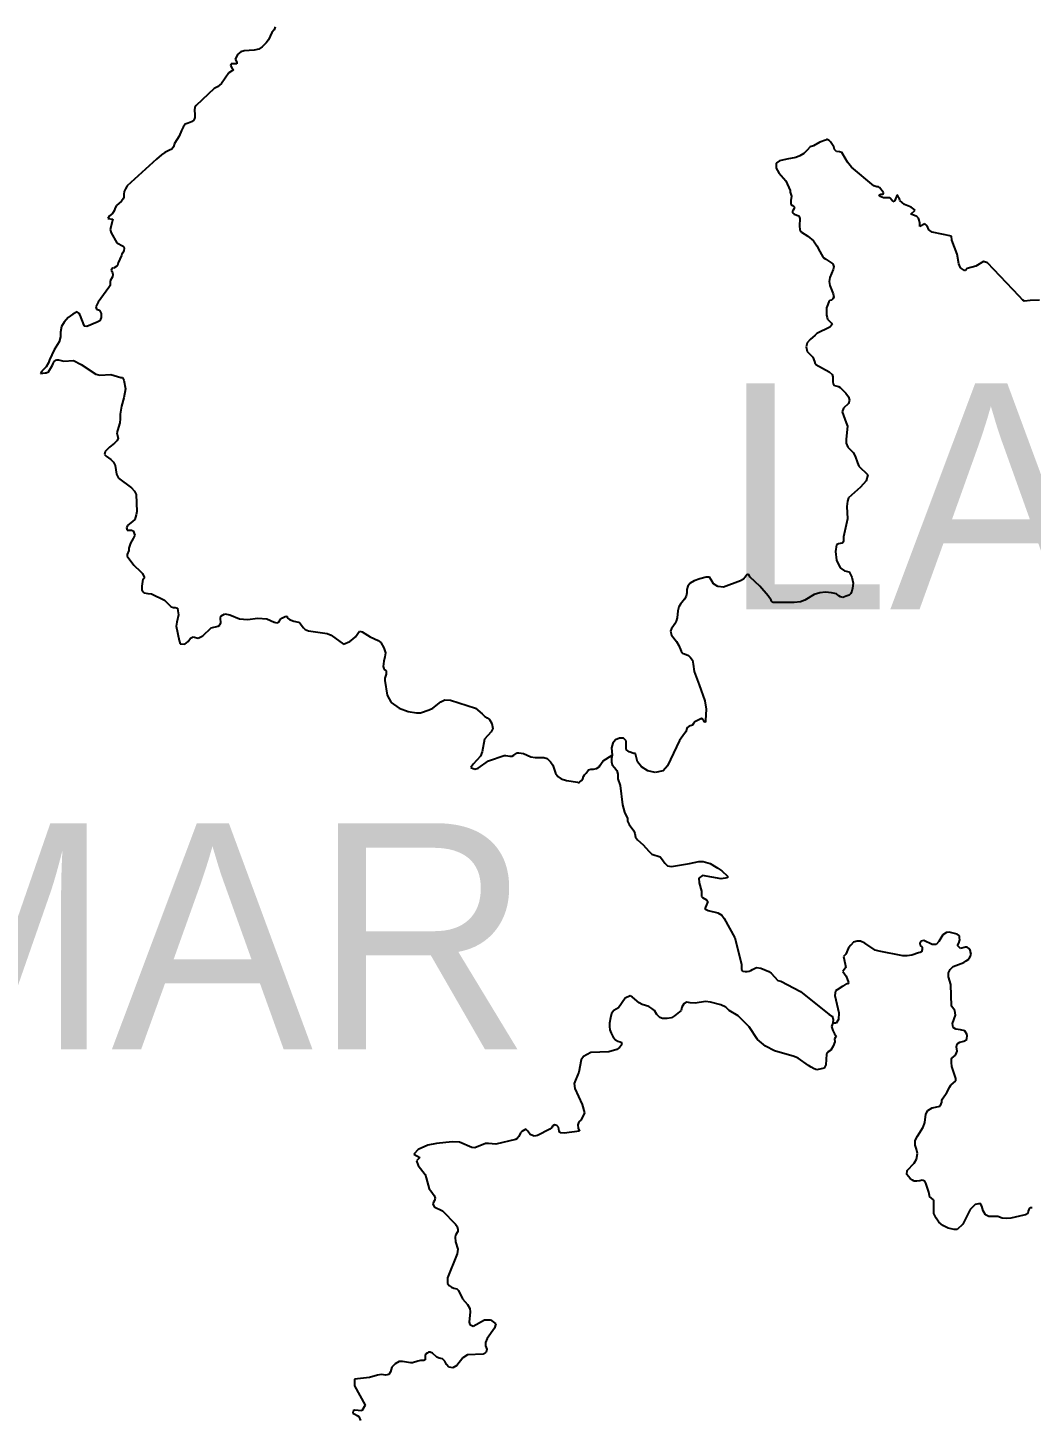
# Model space of a CAD drawing. Header units: metres. Extents: x 0 to 1325, y -1 to 773.
# Drawn here: x 1020.59 to 1038.33, y 298.84 to 323.47 of the extents above; entities that cross this region are included whole.
import ezdxf
from ezdxf.enums import TextEntityAlignment as Align

# ---------------------------------------------------------------- set-up
doc = ezdxf.new("R2010")
doc.units = ezdxf.units.M

msp = doc.modelspace()

# ---------------------------------------------------------------- linework, layer by layer
at = {"layer": 'SCORE'}
for points in [[(1024.94, 323.438), (1024.9, 323.388)], [(1024.96, 323.488), (1024.94, 323.438)], [(1024.8, 323.208), (1024.73, 323.138)], [(1024.84, 323.258), (1024.8, 323.208)], [(1024.9, 323.388), (1024.84, 323.258)], [(1024.3, 323.008), (1024.25, 322.918)], [(1024.25, 322.918), (1024.26, 322.908)], [(1024.26, 322.908), (1024.28, 322.868)], [(1024.35, 323.048), (1024.3, 323.008)], [(1024.41, 323.068), (1024.35, 323.048)], [(1024.59, 323.078), (1024.41, 323.068)], [(1024.67, 323.098), (1024.59, 323.078)], [(1024.73, 323.138), (1024.67, 323.098)], [(1024.14, 322.678), (1024.01, 322.488)], [(1024.22, 322.728), (1024.14, 322.678)], [(1024.18, 322.838), (1024.17, 322.808)], [(1024.17, 322.808), (1024.19, 322.768)], [(1024.28, 322.838), (1024.18, 322.838)], [(1024.19, 322.768), (1024.22, 322.728)], [(1024.28, 322.868), (1024.28, 322.838)], [(1023.94, 322.428), (1023.88, 322.398)], [(1024.01, 322.488), (1023.94, 322.428)], [(1023.88, 322.398), (1023.56, 322.098)], [(1023.54, 322.068), (1023.53, 322.018)], [(1023.53, 322.018), (1023.54, 321.938)], [(1023.56, 322.098), (1023.54, 322.068)], [(1023.54, 321.938), (1023.54, 321.888)], [(1023.33, 321.718), (1023.3, 321.658)], [(1023.37, 321.768), (1023.33, 321.718)], [(1023.42, 321.788), (1023.37, 321.768)], [(1023.48, 321.808), (1023.42, 321.788)], [(1023.52, 321.838), (1023.48, 321.808)], [(1023.54, 321.888), (1023.52, 321.838)], [(1023.18, 321.428), (1023.16, 321.368)], [(1023.26, 321.558), (1023.18, 321.428)], [(1023.3, 321.658), (1023.26, 321.558)], [(1034.59, 321.448), (1034.48, 321.388)], [(1034.69, 321.488), (1034.59, 321.448)], [(1034.71, 321.498), (1034.69, 321.488)], [(1034.72, 321.498), (1034.71, 321.498)], [(1034.76, 321.478), (1034.72, 321.498)], [(1034.78, 321.458), (1034.76, 321.478)], [(1034.84, 321.368), (1034.78, 321.458)], [(1022.95, 321.228), (1022.86, 321.148)], [(1023.01, 321.268), (1022.95, 321.228)], [(1023.09, 321.308), (1023.01, 321.268)], [(1023.13, 321.328), (1023.09, 321.308)], [(1023.16, 321.368), (1023.13, 321.328)], [(1034.17, 321.178), (1034.01, 321.148)], [(1034.24, 321.208), (1034.17, 321.178)], [(1034.31, 321.248), (1034.24, 321.208)], [(1034.37, 321.308), (1034.31, 321.248)], [(1034.42, 321.368), (1034.37, 321.308)], [(1034.48, 321.388), (1034.42, 321.368)], [(1034.85, 321.318), (1034.84, 321.368)], [(1034.89, 321.288), (1034.85, 321.318)], [(1034.94, 321.278), (1034.89, 321.288)], [(1034.98, 321.268), (1034.94, 321.278)], [(1035, 321.238), (1034.98, 321.268)], [(1035.08, 321.098), (1035, 321.238)], [(1022.86, 321.148), (1022.34, 320.678)], [(1033.88, 321.118), (1033.82, 321.078)], [(1033.82, 321.078), (1033.82, 320.988)], [(1033.82, 320.988), (1033.87, 320.908)], [(1034.01, 321.148), (1033.88, 321.118)], [(1035.15, 321.008), (1035.08, 321.098)], [(1035.55, 320.678), (1035.15, 321.008)], [(1033.87, 320.908), (1033.99, 320.768)], [(1033.99, 320.768), (1034.07, 320.598)], [(1022.27, 320.448), (1022.24, 320.408)], [(1022.28, 320.478), (1022.27, 320.448)], [(1022.29, 320.578), (1022.28, 320.528)], [(1022.28, 320.528), (1022.28, 320.478)], [(1022.31, 320.628), (1022.29, 320.578)], [(1022.34, 320.678), (1022.31, 320.628)], [(1034.07, 320.598), (1034.07, 320.568)], [(1034.07, 320.568), (1034.09, 320.498)], [(1034.09, 320.498), (1034.08, 320.418)], [(1035.6, 320.658), (1035.55, 320.678)], [(1035.63, 320.658), (1035.6, 320.658)], [(1035.65, 320.648), (1035.63, 320.658)], [(1035.64, 320.518), (1035.67, 320.528)], [(1035.66, 320.488), (1035.64, 320.518)], [(1035.71, 320.568), (1035.65, 320.648)], [(1035.72, 320.468), (1035.66, 320.488)], [(1035.67, 320.528), (1035.7, 320.528)], [(1035.7, 320.528), (1035.72, 320.538)], [(1035.72, 320.558), (1035.71, 320.568)], [(1035.72, 320.538), (1035.72, 320.558)], [(1035.77, 320.468), (1035.72, 320.468)], [(1035.83, 320.468), (1035.77, 320.468)], [(1035.87, 320.418), (1035.83, 320.468)], [(1035.93, 320.448), (1035.92, 320.418)], [(1035.96, 320.518), (1035.93, 320.448)], [(1035.97, 320.508), (1035.96, 320.518)], [(1035.98, 320.478), (1035.97, 320.508)], [(1036, 320.448), (1035.98, 320.478)], [(1036.01, 320.418), (1036, 320.448)], [(1022.11, 320.238), (1022.08, 320.188)], [(1022.13, 320.288), (1022.11, 320.238)], [(1022.15, 320.328), (1022.13, 320.288)], [(1022.24, 320.408), (1022.15, 320.328)], [(1034.08, 320.418), (1034.08, 320.378)], [(1034.08, 320.378), (1034.08, 320.348)], [(1034.08, 320.348), (1034.11, 320.328)], [(1034.11, 320.328), (1034.14, 320.308)], [(1034.12, 320.248), (1034.11, 320.228)], [(1034.11, 320.228), (1034.11, 320.198)], [(1034.11, 320.198), (1034.14, 320.178)], [(1034.14, 320.278), (1034.12, 320.248)], [(1034.14, 320.308), (1034.14, 320.298)], [(1034.14, 320.298), (1034.15, 320.288)], [(1034.15, 320.288), (1034.14, 320.288)], [(1034.14, 320.288), (1034.14, 320.278)], [(1035.89, 320.408), (1035.87, 320.418)], [(1035.91, 320.398), (1035.89, 320.408)], [(1035.92, 320.418), (1035.91, 320.408)], [(1035.91, 320.408), (1035.91, 320.398)], [(1036.09, 320.348), (1036.01, 320.418)], [(1036.21, 320.298), (1036.09, 320.348)], [(1036.2, 320.178), (1036.28, 320.248)], [(1036.28, 320.248), (1036.21, 320.298)], [(1022.03, 320.148), (1022, 320.098)], [(1022, 320.098), (1022.09, 320.088)], [(1022.08, 320.188), (1022.03, 320.148)], [(1022.09, 320.088), (1022.04, 319.908)], [(1034.14, 320.178), (1034.22, 320.148)], [(1034.22, 320.148), (1034.24, 320.098)], [(1034.24, 320.098), (1034.23, 319.968)], [(1034.23, 319.968), (1034.24, 319.898)], [(1036.24, 320.168), (1036.2, 320.178)], [(1036.31, 320.138), (1036.24, 320.168)], [(1036.34, 320.108), (1036.31, 320.138)], [(1036.35, 320.068), (1036.34, 320.108)], [(1036.36, 320.018), (1036.35, 320.068)], [(1036.36, 319.958), (1036.36, 320.018)], [(1036.45, 320.008), (1036.36, 319.958)], [(1036.49, 319.968), (1036.45, 320.008)], [(1036.52, 319.898), (1036.49, 319.968)], [(1022.04, 319.908), (1022.06, 319.848)], [(1022.06, 319.848), (1022.16, 319.668)], [(1034.24, 319.898), (1034.27, 319.858)], [(1034.27, 319.858), (1034.38, 319.788)], [(1034.38, 319.788), (1034.48, 319.708)], [(1034.48, 319.708), (1034.54, 319.618)], [(1036.58, 319.858), (1036.52, 319.898)], [(1036.92, 319.788), (1036.58, 319.858)], [(1036.93, 319.718), (1036.92, 319.788)], [(1037.02, 319.468), (1036.93, 319.718)], [(1022.16, 319.668), (1022.27, 319.608)], [(1022.25, 319.468), (1022.24, 319.448)], [(1022.26, 319.488), (1022.25, 319.468)], [(1022.28, 319.528), (1022.26, 319.488)], [(1022.27, 319.608), (1022.28, 319.598)], [(1022.28, 319.598), (1022.29, 319.578)], [(1022.29, 319.578), (1022.28, 319.528)], [(1034.54, 319.618), (1034.59, 319.518)], [(1034.59, 319.518), (1034.65, 319.408)], [(1037.05, 319.298), (1037.02, 319.468)], [(1022.07, 319.218), (1022.06, 319.188)], [(1022.08, 319.228), (1022.07, 319.218)], [(1022.1, 319.218), (1022.08, 319.228)], [(1022.11, 319.228), (1022.1, 319.218)], [(1022.16, 319.258), (1022.11, 319.228)], [(1022.17, 319.268), (1022.16, 319.258)], [(1022.18, 319.318), (1022.17, 319.268)], [(1022.24, 319.448), (1022.18, 319.318)], [(1034.65, 319.408), (1034.7, 319.378)], [(1034.7, 319.378), (1034.82, 319.298)], [(1034.82, 319.298), (1034.84, 319.248)], [(1034.84, 319.248), (1034.83, 319.198)], [(1037.08, 319.228), (1037.05, 319.298)], [(1037.15, 319.178), (1037.08, 319.228)], [(1037.2, 319.218), (1037.17, 319.178)], [(1037.35, 319.258), (1037.2, 319.218)], [(1037.49, 319.338), (1037.35, 319.258)], [(1037.56, 319.318), (1037.49, 319.338)], [(1038.12, 318.728), (1037.56, 319.318)], [(1022.08, 319.068), (1022.04, 318.998)], [(1022.04, 318.998), (1022.04, 318.958)], [(1022.06, 319.188), (1022.07, 319.168)], [(1022.07, 319.168), (1022.08, 319.138)], [(1022.08, 319.138), (1022.09, 319.108)], [(1022.09, 319.108), (1022.08, 319.068)], [(1034.77, 319.058), (1034.76, 318.988)], [(1034.76, 318.988), (1034.77, 318.918)], [(1034.83, 319.198), (1034.77, 319.058)], [(1037.17, 319.178), (1037.15, 319.178)], [(1022.02, 318.878), (1021.83, 318.618)], [(1022.03, 318.898), (1022.02, 318.878)], [(1022.04, 318.918), (1022.03, 318.898)], [(1022.04, 318.958), (1022.04, 318.918)], [(1034.77, 318.918), (1034.83, 318.768)], [(1034.83, 318.768), (1034.84, 318.708)], [(1038.18, 318.658), (1038.12, 318.728)], [(1021.83, 318.618), (1021.79, 318.538)], [(1021.79, 318.538), (1021.8, 318.498)], [(1021.8, 318.498), (1021.85, 318.478)], [(1021.85, 318.478), (1021.88, 318.418)], [(1034.72, 318.548), (1034.71, 318.518)], [(1034.71, 318.518), (1034.71, 318.388)], [(1034.75, 318.628), (1034.72, 318.548)], [(1034.77, 318.648), (1034.75, 318.628)], [(1034.8, 318.658), (1034.77, 318.648)], [(1034.82, 318.678), (1034.8, 318.658)], [(1034.84, 318.708), (1034.82, 318.678)], [(1038.21, 318.638), (1038.18, 318.658)], [(1038.31, 318.648), (1038.21, 318.638)], [(1038.48, 318.658), (1038.31, 318.648)], [(1021.23, 318.268), (1021.18, 318.188)], [(1021.3, 318.348), (1021.23, 318.268)], [(1021.38, 318.408), (1021.3, 318.348)], [(1021.46, 318.448), (1021.38, 318.408)], [(1021.49, 318.418), (1021.46, 318.448)], [(1021.51, 318.388), (1021.49, 318.418)], [(1021.58, 318.208), (1021.51, 318.388)], [(1021.81, 318.268), (1021.63, 318.188)], [(1021.86, 318.288), (1021.81, 318.268)], [(1021.88, 318.348), (1021.86, 318.288)], [(1021.88, 318.418), (1021.88, 318.348)], [(1034.71, 318.388), (1034.72, 318.348)], [(1034.72, 318.348), (1034.73, 318.318)], [(1034.73, 318.318), (1034.8, 318.248)], [(1034.81, 318.228), (1034.77, 318.178)], [(1034.8, 318.248), (1034.81, 318.228)], [(1021.16, 318.008), (1021.14, 317.918)], [(1021.18, 318.188), (1021.16, 318.088)], [(1021.16, 318.088), (1021.16, 318.008)], [(1021.58, 318.198), (1021.58, 318.208)], [(1021.63, 318.188), (1021.58, 318.198)], [(1034.51, 318.038), (1034.42, 317.958)], [(1034.54, 318.068), (1034.51, 318.038)], [(1034.77, 318.178), (1034.54, 318.068)], [(1021.05, 317.778), (1020.97, 317.598)], [(1021.14, 317.918), (1021.05, 317.778)], [(1034.37, 317.898), (1034.35, 317.828)], [(1034.35, 317.828), (1034.37, 317.748)], [(1034.42, 317.958), (1034.37, 317.898)], [(1034.37, 317.748), (1034.47, 317.648)], [(1020.95, 317.548), (1020.91, 317.478)], [(1020.97, 317.598), (1020.95, 317.548)], [(1020.95, 317.388), (1021.02, 317.508)], [(1021.02, 317.508), (1021.03, 317.538)], [(1021.03, 317.538), (1021.05, 317.568)], [(1021.05, 317.568), (1021.09, 317.598)], [(1021.09, 317.598), (1021.13, 317.598)], [(1021.13, 317.598), (1021.22, 317.578)], [(1021.22, 317.578), (1021.39, 317.588)], [(1021.39, 317.588), (1021.53, 317.518)], [(1021.53, 317.518), (1021.79, 317.348)], [(1034.47, 317.648), (1034.5, 317.568)], [(1034.5, 317.568), (1034.51, 317.528)], [(1034.51, 317.528), (1034.52, 317.518)], [(1034.52, 317.518), (1034.76, 317.388)], [(1020.83, 317.398), (1020.81, 317.358)], [(1020.81, 317.358), (1020.89, 317.368)], [(1020.91, 317.478), (1020.83, 317.398)], [(1020.89, 317.368), (1020.91, 317.368)], [(1020.91, 317.368), (1020.95, 317.388)], [(1021.79, 317.348), (1021.86, 317.328)], [(1021.86, 317.328), (1022.05, 317.338)], [(1022.05, 317.338), (1022.23, 317.288)], [(1022.23, 317.288), (1022.25, 317.288)], [(1022.25, 317.288), (1022.26, 317.288)], [(1022.26, 317.288), (1022.28, 317.238)], [(1022.28, 317.238), (1022.31, 317.088)], [(1034.76, 317.388), (1034.81, 317.338)], [(1034.81, 317.338), (1034.82, 317.298)], [(1034.82, 317.298), (1034.82, 317.208)], [(1022.31, 317.088), (1022.28, 316.928)], [(1034.82, 317.208), (1034.83, 317.178)], [(1034.83, 317.178), (1034.85, 317.148)], [(1034.85, 317.148), (1034.92, 317.128)], [(1034.92, 317.128), (1034.95, 317.108)], [(1034.95, 317.108), (1035.05, 317.008)], [(1035.05, 317.008), (1035.1, 316.948)], [(1022.24, 316.778), (1022.22, 316.638)], [(1022.28, 316.928), (1022.24, 316.778)], [(1035.01, 316.748), (1034.99, 316.678)], [(1035.1, 316.828), (1035.01, 316.748)], [(1035.1, 316.948), (1035.12, 316.888)], [(1035.12, 316.888), (1035.1, 316.828)], [(1022.22, 316.558), (1022.21, 316.488)], [(1022.22, 316.638), (1022.22, 316.558)], [(1034.99, 316.678), (1035.01, 316.618)], [(1035.01, 316.618), (1035.06, 316.488)], [(1022.17, 316.348), (1022.16, 316.308)], [(1022.16, 316.308), (1022.18, 316.208)], [(1022.21, 316.488), (1022.17, 316.348)], [(1035.06, 316.488), (1035.08, 316.428)], [(1035.08, 316.428), (1035.06, 316.198)], [(1022.03, 316.058), (1021.95, 315.978)], [(1022.12, 316.128), (1022.03, 316.058)], [(1022.16, 316.168), (1022.12, 316.128)], [(1022.18, 316.208), (1022.16, 316.168)], [(1035.06, 316.198), (1035.06, 316.128)], [(1035.06, 316.128), (1035.09, 316.058)], [(1035.09, 316.058), (1035.18, 315.958)], [(1021.95, 315.978), (1021.94, 315.928)], [(1021.94, 315.928), (1021.97, 315.898)], [(1021.97, 315.898), (1022.05, 315.838)], [(1022.05, 315.838), (1022.1, 315.788)], [(1022.1, 315.788), (1022.13, 315.728)], [(1035.18, 315.958), (1035.22, 315.898)], [(1035.22, 315.898), (1035.26, 315.778)], [(1035.26, 315.778), (1035.28, 315.718)], [(1022.13, 315.728), (1022.15, 315.578)], [(1022.15, 315.578), (1022.19, 315.508)], [(1035.28, 315.718), (1035.44, 315.568)], [(1035.44, 315.568), (1035.41, 315.458)], [(1022.19, 315.508), (1022.42, 315.338)], [(1022.42, 315.338), (1022.47, 315.278)], [(1022.47, 315.278), (1022.5, 315.218)], [(1035.31, 315.348), (1035.15, 315.208)], [(1035.41, 315.458), (1035.31, 315.348)], [(1022.5, 315.218), (1022.51, 314.918)], [(1035.08, 315.098), (1035.07, 315.008)], [(1035.1, 315.158), (1035.08, 315.098)], [(1035.15, 315.208), (1035.1, 315.158)], [(1022.48, 314.778), (1022.44, 314.748)], [(1022.5, 314.858), (1022.48, 314.778)], [(1022.51, 314.918), (1022.5, 314.858)], [(1035.08, 314.788), (1035.01, 314.468)], [(1035.07, 315.008), (1035.08, 314.788)], [(1022.35, 314.668), (1022.33, 314.628)], [(1022.33, 314.628), (1022.34, 314.588)], [(1022.34, 314.588), (1022.37, 314.588)], [(1022.44, 314.748), (1022.35, 314.668)], [(1022.37, 314.588), (1022.42, 314.588)], [(1022.42, 314.588), (1022.45, 314.578)], [(1022.45, 314.578), (1022.48, 314.498)], [(1022.4, 314.358), (1022.37, 314.268)], [(1022.45, 314.438), (1022.4, 314.358)], [(1022.48, 314.498), (1022.45, 314.438)], [(1034.89, 314.328), (1034.87, 314.208)], [(1034.92, 314.348), (1034.89, 314.328)], [(1034.98, 314.358), (1034.92, 314.348)], [(1035, 314.368), (1034.98, 314.358)], [(1035.01, 314.398), (1035, 314.368)], [(1035.01, 314.468), (1035.01, 314.448)], [(1035.01, 314.448), (1035.01, 314.428)], [(1035.01, 314.428), (1035.01, 314.398)], [(1022.37, 314.228), (1022.34, 314.158)], [(1022.34, 314.158), (1022.34, 314.128)], [(1022.34, 314.128), (1022.46, 313.968)], [(1022.37, 314.268), (1022.37, 314.228)], [(1034.87, 314.208), (1034.89, 314.058)], [(1034.89, 314.058), (1034.95, 313.918)], [(1022.46, 313.968), (1022.58, 313.858)], [(1022.58, 313.858), (1022.61, 313.818)], [(1022.61, 313.818), (1022.64, 313.758)], [(1033.3, 313.798), (1033.27, 313.758)], [(1033.33, 313.808), (1033.3, 313.798)], [(1033.36, 313.758), (1033.33, 313.808)], [(1034.95, 313.918), (1035.03, 313.868)], [(1035.03, 313.868), (1035.11, 313.848)], [(1035.11, 313.848), (1035.16, 313.758)], [(1022.61, 313.678), (1022.6, 313.598)], [(1022.6, 313.598), (1022.6, 313.528)], [(1022.62, 313.718), (1022.61, 313.678)], [(1022.64, 313.738), (1022.62, 313.718)], [(1022.64, 313.758), (1022.64, 313.738)], [(1032.26, 313.598), (1032.24, 313.538)], [(1032.3, 313.648), (1032.26, 313.598)], [(1032.37, 313.688), (1032.3, 313.648)], [(1032.47, 313.728), (1032.37, 313.688)], [(1032.58, 313.758), (1032.47, 313.728)], [(1032.64, 313.758), (1032.58, 313.758)], [(1032.67, 313.708), (1032.64, 313.758)], [(1032.71, 313.638), (1032.67, 313.708)], [(1032.79, 313.588), (1032.71, 313.638)], [(1032.89, 313.578), (1032.79, 313.588)], [(1033.19, 313.688), (1032.89, 313.578)], [(1033.24, 313.718), (1033.19, 313.688)], [(1033.27, 313.758), (1033.24, 313.718)], [(1033.53, 313.598), (1033.36, 313.758)], [(1033.68, 313.428), (1033.53, 313.598)], [(1035.16, 313.758), (1035.18, 313.648)], [(1035.17, 313.558), (1035.16, 313.508)], [(1035.18, 313.648), (1035.17, 313.558)], [(1022.6, 313.528), (1022.64, 313.478)], [(1022.64, 313.478), (1022.71, 313.468)], [(1022.71, 313.468), (1022.77, 313.458)], [(1022.77, 313.458), (1023, 313.348)], [(1023, 313.348), (1023.03, 313.318)], [(1023.03, 313.318), (1023.09, 313.258)], [(1032.2, 313.368), (1032.13, 313.278)], [(1032.23, 313.418), (1032.2, 313.368)], [(1032.24, 313.478), (1032.23, 313.418)], [(1032.24, 313.538), (1032.24, 313.478)], [(1033.73, 313.348), (1033.68, 313.428)], [(1033.74, 313.328), (1033.73, 313.348)], [(1033.77, 313.308), (1033.74, 313.328)], [(1033.79, 313.308), (1033.77, 313.308)], [(1033.82, 313.308), (1033.79, 313.308)], [(1034.14, 313.308), (1033.82, 313.308)], [(1034.25, 313.318), (1034.14, 313.308)], [(1034.33, 313.348), (1034.25, 313.318)], [(1034.49, 313.448), (1034.33, 313.348)], [(1034.59, 313.478), (1034.49, 313.448)], [(1034.69, 313.488), (1034.59, 313.478)], [(1034.8, 313.478), (1034.69, 313.488)], [(1034.89, 313.458), (1034.8, 313.478)], [(1034.93, 313.428), (1034.89, 313.458)], [(1034.96, 313.408), (1034.93, 313.428)], [(1035, 313.398), (1034.96, 313.408)], [(1035.06, 313.418), (1035, 313.398)], [(1035.11, 313.438), (1035.06, 313.418)], [(1035.14, 313.468), (1035.11, 313.438)], [(1035.16, 313.508), (1035.14, 313.468)], [(1023.09, 313.258), (1023.12, 313.228)], [(1023.12, 313.228), (1023.16, 313.218)], [(1023.16, 313.218), (1023.19, 313.218)], [(1023.19, 313.218), (1023.23, 313.208)], [(1023.25, 313.088), (1023.22, 312.958)], [(1023.23, 313.208), (1023.24, 313.158)], [(1023.24, 313.158), (1023.25, 313.088)], [(1023.99, 313.028), (1024, 313.068)], [(1024, 313.068), (1024.07, 313.108)], [(1024.07, 313.108), (1024.16, 313.088)], [(1024.16, 313.088), (1024.33, 313.018)], [(1025.09, 313.038), (1025.15, 313.068)], [(1025.15, 313.068), (1025.17, 313.058)], [(1025.17, 313.058), (1025.17, 313.038)], [(1032.08, 313.158), (1032.07, 313.038)], [(1032.1, 313.228), (1032.08, 313.158)], [(1032.13, 313.278), (1032.1, 313.228)], [(1023.22, 312.958), (1023.21, 312.888)], [(1023.21, 312.888), (1023.26, 312.638)], [(1023.68, 312.718), (1023.83, 312.858)], [(1023.83, 312.858), (1023.95, 312.888)], [(1023.95, 312.888), (1023.98, 312.908)], [(1023.98, 312.908), (1024, 312.948)], [(1024, 312.948), (1023.99, 313.028)], [(1024.33, 313.018), (1024.47, 313.008)], [(1024.47, 313.008), (1024.65, 313.028)], [(1024.65, 313.028), (1024.81, 313.018)], [(1024.81, 313.018), (1024.94, 312.958)], [(1024.94, 312.958), (1024.95, 312.958)], [(1024.95, 312.958), (1024.99, 312.948)], [(1024.99, 312.948), (1025.03, 312.968)], [(1025.03, 312.968), (1025.05, 313.008)], [(1025.05, 313.008), (1025.09, 313.038)], [(1025.17, 313.038), (1025.21, 313.008)], [(1025.21, 313.008), (1025.29, 312.978)], [(1025.29, 312.978), (1025.37, 312.958)], [(1025.37, 312.958), (1025.4, 312.938)], [(1025.4, 312.938), (1025.46, 312.858)], [(1025.46, 312.858), (1025.49, 312.828)], [(1025.49, 312.828), (1025.55, 312.808)], [(1025.55, 312.808), (1025.88, 312.758)], [(1031.97, 312.848), (1031.95, 312.798)], [(1031.99, 312.878), (1031.97, 312.848)], [(1032.03, 312.928), (1031.99, 312.878)], [(1032.05, 312.978), (1032.03, 312.928)], [(1032.07, 313.038), (1032.05, 312.978)], [(1023.26, 312.638), (1023.28, 312.578)], [(1023.28, 312.578), (1023.36, 312.568)], [(1023.36, 312.568), (1023.42, 312.618)], [(1023.42, 312.618), (1023.46, 312.678)], [(1023.46, 312.678), (1023.51, 312.698)], [(1023.51, 312.698), (1023.6, 312.678)], [(1023.6, 312.678), (1023.68, 312.718)], [(1025.88, 312.758), (1025.95, 312.728)], [(1025.95, 312.728), (1026.17, 312.568)], [(1026.17, 312.568), (1026.28, 312.618)], [(1026.28, 312.618), (1026.33, 312.658)], [(1026.33, 312.658), (1026.38, 312.698)], [(1026.38, 312.698), (1026.45, 312.798)], [(1026.45, 312.798), (1026.5, 312.788)], [(1026.5, 312.788), (1026.64, 312.698)], [(1026.64, 312.698), (1026.78, 312.638)], [(1026.78, 312.638), (1026.83, 312.598)], [(1026.83, 312.598), (1026.88, 312.508)], [(1031.95, 312.798), (1031.97, 312.728)], [(1031.97, 312.728), (1032.06, 312.618)], [(1032.06, 312.618), (1032.1, 312.548)], [(1026.88, 312.508), (1026.91, 312.418)], [(1026.9, 312.348), (1026.88, 312.268)], [(1026.91, 312.418), (1026.9, 312.348)], [(1032.1, 312.548), (1032.14, 312.448)], [(1032.14, 312.448), (1032.17, 312.408)], [(1032.17, 312.408), (1032.2, 312.398)], [(1032.2, 312.398), (1032.27, 312.368)], [(1032.27, 312.368), (1032.3, 312.338)], [(1032.3, 312.338), (1032.34, 312.288)], [(1026.88, 312.268), (1026.87, 312.178)], [(1026.87, 312.178), (1026.88, 312.138)], [(1026.88, 312.138), (1026.9, 312.118)], [(1026.9, 312.118), (1026.92, 312.098)], [(1026.92, 312.098), (1026.92, 312.078)], [(1026.92, 312.078), (1026.92, 312.038)], [(1032.34, 312.288), (1032.35, 312.218)], [(1032.35, 312.218), (1032.37, 312.088)], [(1032.37, 312.088), (1032.46, 311.848)], [(1026.92, 312.038), (1026.9, 311.968)], [(1026.9, 311.968), (1026.9, 311.928)], [(1026.9, 311.928), (1026.94, 311.668)], [(1032.46, 311.848), (1032.56, 311.568)], [(1026.94, 311.668), (1027.01, 311.538)], [(1027.89, 311.548), (1027.96, 311.588)], [(1027.96, 311.588), (1028.06, 311.578)], [(1028.06, 311.578), (1028.5, 311.438)], [(1027.01, 311.538), (1027.15, 311.438)], [(1027.15, 311.438), (1027.31, 311.378)], [(1027.31, 311.378), (1027.46, 311.358)], [(1027.46, 311.358), (1027.53, 311.358)], [(1027.53, 311.358), (1027.68, 311.408)], [(1027.68, 311.408), (1027.75, 311.438)], [(1027.75, 311.438), (1027.89, 311.548)], [(1028.5, 311.438), (1028.62, 311.338)], [(1028.62, 311.338), (1028.67, 311.288)], [(1032.56, 311.568), (1032.58, 311.418)], [(1032.58, 311.418), (1032.57, 311.218)], [(1028.67, 311.288), (1028.71, 311.268)], [(1028.71, 311.268), (1028.75, 311.238)], [(1028.75, 311.238), (1028.79, 311.168)], [(1028.81, 311.078), (1028.78, 311.018)], [(1028.79, 311.168), (1028.81, 311.078)], [(1032.24, 311.078), (1032.22, 311.018)], [(1032.25, 311.098), (1032.24, 311.078)], [(1032.28, 311.118), (1032.25, 311.098)], [(1032.34, 311.138), (1032.28, 311.118)], [(1032.36, 311.168), (1032.34, 311.138)], [(1032.38, 311.198), (1032.36, 311.168)], [(1032.44, 311.228), (1032.38, 311.198)], [(1032.5, 311.258), (1032.44, 311.228)], [(1032.53, 311.238), (1032.5, 311.258)], [(1032.55, 311.188), (1032.53, 311.238)], [(1032.57, 311.188), (1032.55, 311.188)], [(1032.57, 311.218), (1032.57, 311.188)], [(1028.66, 310.888), (1028.62, 310.668)], [(1028.78, 311.018), (1028.66, 310.888)], [(1030.98, 310.878), (1030.93, 310.818)], [(1031.05, 310.908), (1030.98, 310.878)], [(1031.12, 310.908), (1031.05, 310.908)], [(1031.17, 310.858), (1031.12, 310.908)], [(1031.17, 310.708), (1031.17, 310.858)], [(1032.11, 310.868), (1031.9, 310.418)], [(1032.2, 310.988), (1032.11, 310.868)], [(1032.22, 311.018), (1032.2, 310.988)], [(1028.59, 310.588), (1028.46, 310.448)], [(1028.62, 310.668), (1028.59, 310.588)], [(1028.73, 310.508), (1029.01, 310.598)], [(1029.01, 310.598), (1029.04, 310.598)], [(1029.04, 310.598), (1029.11, 310.588)], [(1029.11, 310.588), (1029.15, 310.588)], [(1029.15, 310.588), (1029.18, 310.608)], [(1029.18, 310.608), (1029.24, 310.648)], [(1029.24, 310.648), (1029.27, 310.648)], [(1029.27, 310.648), (1029.35, 310.638)], [(1029.35, 310.638), (1029.48, 310.578)], [(1030.76, 310.508), (1030.92, 310.608)], [(1030.93, 310.818), (1030.91, 310.738)], [(1030.91, 310.738), (1030.92, 310.608)], [(1030.92, 310.608), (1030.91, 310.548)], [(1031.2, 310.678), (1031.17, 310.708)], [(1031.22, 310.668), (1031.2, 310.678)], [(1031.3, 310.638), (1031.22, 310.668)], [(1031.32, 310.638), (1031.3, 310.638)], [(1031.33, 310.628), (1031.32, 310.638)], [(1031.37, 310.488), (1031.33, 310.628)], [(1028.46, 310.448), (1028.42, 310.388)], [(1028.42, 310.388), (1028.49, 310.358)], [(1028.49, 310.358), (1028.55, 310.378)], [(1028.55, 310.378), (1028.73, 310.508)], [(1029.48, 310.578), (1029.56, 310.568)], [(1029.56, 310.568), (1029.71, 310.568)], [(1029.71, 310.568), (1029.77, 310.548)], [(1029.77, 310.548), (1029.83, 310.488)], [(1029.83, 310.488), (1029.87, 310.428)], [(1029.87, 310.428), (1029.92, 310.288)], [(1030.46, 310.288), (1030.5, 310.348)], [(1030.5, 310.348), (1030.54, 310.358)], [(1030.54, 310.358), (1030.59, 310.358)], [(1030.59, 310.358), (1030.64, 310.368)], [(1030.64, 310.368), (1030.69, 310.398)], [(1030.69, 310.398), (1030.71, 310.428)], [(1030.71, 310.428), (1030.73, 310.468)], [(1030.73, 310.468), (1030.76, 310.508)], [(1030.91, 310.548), (1030.91, 310.488)], [(1030.91, 310.488), (1030.92, 310.438)], [(1030.92, 310.438), (1030.96, 310.388)], [(1030.96, 310.388), (1031, 310.338)], [(1031, 310.338), (1031.02, 310.268)], [(1031.44, 310.398), (1031.37, 310.488)], [(1031.55, 310.328), (1031.44, 310.398)], [(1031.9, 310.418), (1031.82, 310.328)], [(1029.92, 310.288), (1029.96, 310.228)], [(1029.96, 310.228), (1030.02, 310.188)], [(1030.02, 310.188), (1030.11, 310.158)], [(1030.11, 310.158), (1030.31, 310.128)], [(1030.31, 310.128), (1030.32, 310.118)], [(1030.32, 310.118), (1030.34, 310.128)], [(1030.34, 310.128), (1030.38, 310.158)], [(1030.38, 310.158), (1030.4, 310.188)], [(1030.4, 310.188), (1030.41, 310.228)], [(1030.41, 310.228), (1030.43, 310.258)], [(1030.43, 310.258), (1030.46, 310.288)], [(1031.02, 310.268), (1031.02, 310.188)], [(1031.02, 310.188), (1031.06, 310.068)], [(1031.68, 310.298), (1031.55, 310.328)], [(1031.82, 310.328), (1031.68, 310.298)], [(1031.06, 310.068), (1031.1, 309.728)], [(1031.1, 309.728), (1031.14, 309.598)], [(1031.14, 309.598), (1031.19, 309.488)], [(1031.19, 309.488), (1031.19, 309.438)], [(1031.19, 309.438), (1031.22, 309.378)], [(1031.22, 309.378), (1031.3, 309.268)], [(1031.3, 309.268), (1031.32, 309.218)], [(1031.32, 309.218), (1031.33, 309.158)], [(1031.33, 309.158), (1031.37, 309.108)], [(1031.37, 309.108), (1031.47, 309.018)], [(1031.47, 309.018), (1031.57, 308.908)], [(1031.57, 308.908), (1031.62, 308.858)], [(1031.62, 308.858), (1031.77, 308.808)], [(1031.77, 308.808), (1031.81, 308.758)], [(1031.81, 308.758), (1031.85, 308.698)], [(1031.85, 308.698), (1031.9, 308.648)], [(1031.9, 308.648), (1031.97, 308.638)], [(1031.97, 308.638), (1032.29, 308.688)], [(1032.29, 308.688), (1032.45, 308.728)], [(1032.45, 308.728), (1032.53, 308.728)], [(1032.53, 308.728), (1032.65, 308.688)], [(1032.65, 308.688), (1032.76, 308.628)], [(1032.76, 308.628), (1032.79, 308.608)], [(1032.52, 308.478), (1032.45, 308.428)], [(1032.45, 308.428), (1032.46, 308.348)], [(1032.85, 308.418), (1032.52, 308.478)], [(1032.79, 308.608), (1032.86, 308.558)], [(1032.96, 308.438), (1032.85, 308.418)], [(1032.86, 308.558), (1032.96, 308.468)], [(1032.96, 308.468), (1032.96, 308.438)], [(1032.46, 308.348), (1032.5, 308.198)], [(1032.5, 308.198), (1032.5, 308.108)], [(1032.5, 308.108), (1032.52, 308.088)], [(1032.52, 308.088), (1032.59, 308.048)], [(1032.6, 307.988), (1032.56, 307.888)], [(1032.56, 307.888), (1032.62, 307.858)], [(1032.59, 308.048), (1032.61, 308.018)], [(1032.61, 308.018), (1032.6, 307.988)], [(1032.62, 307.858), (1032.79, 307.818)], [(1032.79, 307.818), (1032.86, 307.778)], [(1032.86, 307.778), (1032.9, 307.718)], [(1032.9, 307.718), (1033.09, 307.378)], [(1036.77, 307.428), (1036.7, 307.308)], [(1036.83, 307.468), (1036.77, 307.428)], [(1036.88, 307.478), (1036.83, 307.468)], [(1036.95, 307.458), (1036.88, 307.478)], [(1037.02, 307.438), (1036.95, 307.458)], [(1037.06, 307.408), (1037.02, 307.438)], [(1037.06, 307.378), (1037.06, 307.408)], [(1033.09, 307.378), (1033.21, 306.908)], [(1035.1, 307.198), (1035.05, 307.088)], [(1035.14, 307.248), (1035.1, 307.198)], [(1035.19, 307.298), (1035.14, 307.248)], [(1035.25, 307.318), (1035.19, 307.298)], [(1035.31, 307.318), (1035.25, 307.318)], [(1035.39, 307.278), (1035.31, 307.318)], [(1035.57, 307.158), (1035.39, 307.278)], [(1035.64, 307.138), (1035.57, 307.158)], [(1036.06, 307.058), (1035.64, 307.138)], [(1036.38, 307.318), (1036.36, 307.278)], [(1036.36, 307.278), (1036.37, 307.238)], [(1036.37, 307.238), (1036.4, 307.208)], [(1036.43, 307.328), (1036.38, 307.318)], [(1036.4, 307.168), (1036.39, 307.128)], [(1036.4, 307.208), (1036.4, 307.168)], [(1036.58, 307.258), (1036.43, 307.328)], [(1036.65, 307.258), (1036.58, 307.258)], [(1036.7, 307.308), (1036.65, 307.258)], [(1037.03, 307.238), (1037.05, 307.278)], [(1037.08, 307.188), (1037.03, 307.238)], [(1037.05, 307.278), (1037.07, 307.338)], [(1037.07, 307.338), (1037.06, 307.378)], [(1037.17, 307.208), (1037.08, 307.188)], [(1037.2, 307.208), (1037.17, 307.208)], [(1037.23, 307.188), (1037.2, 307.208)], [(1037.25, 307.158), (1037.23, 307.188)], [(1037.26, 307.138), (1037.25, 307.158)], [(1037.26, 307.128), (1037.26, 307.138)], [(1033.21, 306.908), (1033.21, 306.868)], [(1035.05, 307.088), (1035.01, 307.048)], [(1035.01, 307.048), (1035.04, 306.908)], [(1035.04, 306.908), (1035.05, 306.848)], [(1036.14, 307.058), (1036.06, 307.058)], [(1036.22, 307.068), (1036.14, 307.058)], [(1036.34, 307.108), (1036.22, 307.068)], [(1036.37, 307.118), (1036.34, 307.108)], [(1036.39, 307.128), (1036.37, 307.118)], [(1036.95, 306.868), (1037.14, 306.938)], [(1037.14, 306.938), (1037.18, 306.968)], [(1037.18, 306.968), (1037.23, 306.998)], [(1037.23, 306.998), (1037.25, 307.038)], [(1037.25, 307.038), (1037.27, 307.088)], [(1037.27, 307.088), (1037.26, 307.128)], [(1033.21, 306.868), (1033.21, 306.818)], [(1033.21, 306.818), (1033.23, 306.788)], [(1033.23, 306.788), (1033.27, 306.778)], [(1033.27, 306.778), (1033.31, 306.778)], [(1033.31, 306.778), (1033.34, 306.788)], [(1033.34, 306.788), (1033.37, 306.798)], [(1033.37, 306.798), (1033.4, 306.818)], [(1033.4, 306.818), (1033.47, 306.848)], [(1033.47, 306.848), (1033.55, 306.838)], [(1033.55, 306.838), (1033.69, 306.778)], [(1033.69, 306.778), (1033.73, 306.748)], [(1033.73, 306.748), (1033.85, 306.618)], [(1035.01, 306.798), (1035, 306.778)], [(1035, 306.778), (1035.06, 306.698)], [(1035.04, 306.838), (1035.01, 306.798)], [(1035.05, 306.848), (1035.04, 306.838)], [(1035.06, 306.698), (1035.1, 306.588)], [(1036.87, 306.758), (1036.9, 306.818)], [(1036.87, 306.688), (1036.87, 306.758)], [(1036.91, 306.548), (1036.87, 306.688)], [(1036.9, 306.818), (1036.95, 306.868)], [(1033.85, 306.618), (1033.9, 306.608)], [(1033.9, 306.608), (1034.25, 306.428)], [(1034.25, 306.428), (1034.76, 306.018)], [(1034.87, 306.438), (1034.86, 306.358)], [(1034.9, 306.458), (1034.87, 306.438)], [(1035, 306.518), (1034.9, 306.458)], [(1035.07, 306.568), (1035, 306.518)], [(1035.09, 306.558), (1035.07, 306.568)], [(1035.1, 306.588), (1035.09, 306.558)], [(1036.92, 306.168), (1036.91, 306.548)], [(1031.15, 306.308), (1031.03, 306.138)], [(1031.24, 306.348), (1031.15, 306.308)], [(1031.28, 306.328), (1031.24, 306.348)], [(1031.4, 306.228), (1031.28, 306.328)], [(1031.45, 306.198), (1031.4, 306.228)], [(1031.57, 306.158), (1031.45, 306.198)], [(1031.62, 306.128), (1031.57, 306.158)], [(1032.19, 306.208), (1032.15, 306.148)], [(1032.24, 306.238), (1032.19, 306.208)], [(1032.3, 306.228), (1032.24, 306.238)], [(1032.39, 306.218), (1032.3, 306.228)], [(1032.57, 306.248), (1032.39, 306.218)], [(1032.66, 306.238), (1032.57, 306.248)], [(1032.84, 306.188), (1032.66, 306.238)], [(1032.93, 306.148), (1032.84, 306.188)], [(1034.86, 306.358), (1034.93, 306.048)], [(1036.98, 306.088), (1036.92, 306.168)], [(1030.89, 305.958), (1030.87, 305.868)], [(1030.91, 306.038), (1030.89, 305.958)], [(1030.95, 306.088), (1030.91, 306.038)], [(1031.03, 306.138), (1030.95, 306.088)], [(1031.67, 306.088), (1031.62, 306.128)], [(1031.71, 306.018), (1031.67, 306.088)], [(1031.76, 305.968), (1031.71, 306.018)], [(1031.81, 305.948), (1031.76, 305.968)], [(1031.89, 305.948), (1031.81, 305.948)], [(1031.97, 305.958), (1031.89, 305.948)], [(1032.02, 305.998), (1031.97, 305.958)], [(1032.14, 306.088), (1032.02, 305.998)], [(1032.15, 306.148), (1032.14, 306.088)], [(1032.99, 306.088), (1032.93, 306.148)], [(1033.15, 305.998), (1032.99, 306.088)], [(1033.34, 305.798), (1033.15, 305.998)], [(1034.76, 306.018), (1034.81, 305.988)], [(1034.81, 305.988), (1034.83, 305.928)], [(1034.83, 305.928), (1034.82, 305.868)], [(1034.92, 305.928), (1034.88, 305.868)], [(1034.93, 306.048), (1034.92, 305.928)], [(1036.94, 305.858), (1036.99, 306.008)], [(1036.99, 306.008), (1036.98, 306.088)], [(1030.87, 305.868), (1030.87, 305.808)], [(1030.87, 305.808), (1030.88, 305.748)], [(1030.88, 305.748), (1030.9, 305.688)], [(1030.9, 305.688), (1030.94, 305.618)], [(1033.49, 305.578), (1033.34, 305.798)], [(1034.82, 305.868), (1034.8, 305.808)], [(1034.8, 305.808), (1034.82, 305.738)], [(1034.88, 305.868), (1034.82, 305.868)], [(1034.82, 305.738), (1034.85, 305.678)], [(1034.85, 305.678), (1034.88, 305.638)], [(1036.95, 305.788), (1036.94, 305.858)], [(1037, 305.758), (1036.95, 305.788)], [(1037.08, 305.748), (1037, 305.758)], [(1037.16, 305.728), (1037.08, 305.748)], [(1037.2, 305.658), (1037.16, 305.728)], [(1030.94, 305.618), (1030.98, 305.568)], [(1030.98, 305.568), (1031.02, 305.548)], [(1031.05, 305.438), (1031, 305.398)], [(1031.02, 305.548), (1031.06, 305.538)], [(1031.08, 305.468), (1031.05, 305.438)], [(1031.06, 305.538), (1031.08, 305.528)], [(1031.08, 305.528), (1031.09, 305.488)], [(1031.09, 305.488), (1031.08, 305.468)], [(1033.63, 305.458), (1033.49, 305.578)], [(1033.79, 305.378), (1033.63, 305.458)], [(1034.83, 305.458), (1034.79, 305.388)], [(1034.86, 305.538), (1034.83, 305.458)], [(1034.88, 305.638), (1034.85, 305.588)], [(1034.85, 305.588), (1034.86, 305.538)], [(1037.01, 305.448), (1037.02, 305.498)], [(1037.02, 305.368), (1037.01, 305.448)], [(1037.02, 305.498), (1037.07, 305.528)], [(1037.07, 305.528), (1037.14, 305.548)], [(1037.14, 305.548), (1037.19, 305.578)], [(1037.19, 305.578), (1037.2, 305.658)], [(1030.37, 305.218), (1030.33, 304.998)], [(1030.41, 305.278), (1030.37, 305.218)], [(1030.54, 305.348), (1030.41, 305.278)], [(1030.86, 305.358), (1030.54, 305.348)], [(1031, 305.398), (1030.86, 305.358)], [(1034.14, 305.278), (1033.79, 305.378)], [(1034.21, 305.248), (1034.14, 305.278)], [(1034.39, 305.118), (1034.21, 305.248)], [(1034.71, 305.318), (1034.7, 305.128)], [(1034.74, 305.358), (1034.71, 305.318)], [(1034.79, 305.388), (1034.74, 305.358)], [(1036.92, 305.228), (1036.93, 305.248)], [(1036.92, 305.168), (1036.92, 305.228)], [(1036.93, 305.098), (1036.92, 305.168)], [(1036.93, 305.248), (1036.99, 305.298)], [(1036.99, 305.298), (1037.01, 305.338)], [(1037.01, 305.338), (1037.02, 305.368)], [(1030.33, 304.998), (1030.27, 304.858)], [(1034.44, 305.088), (1034.39, 305.118)], [(1034.49, 305.058), (1034.44, 305.088)], [(1034.54, 305.038), (1034.49, 305.058)], [(1034.67, 305.068), (1034.54, 305.038)], [(1034.7, 305.128), (1034.67, 305.068)], [(1037, 304.888), (1036.93, 305.098)], [(1030.27, 304.858), (1030.25, 304.798)], [(1030.25, 304.798), (1030.26, 304.708)], [(1030.26, 304.708), (1030.39, 304.428)], [(1036.84, 304.638), (1036.89, 304.738)], [(1036.89, 304.738), (1036.91, 304.768)], [(1036.91, 304.768), (1037, 304.848)], [(1037, 304.848), (1037, 304.888)], [(1030.39, 304.428), (1030.43, 304.278)], [(1036.72, 304.398), (1036.74, 304.438)], [(1036.74, 304.438), (1036.75, 304.468)], [(1036.75, 304.498), (1036.76, 304.528)], [(1036.75, 304.468), (1036.75, 304.498)], [(1036.76, 304.528), (1036.84, 304.638)], [(1030.43, 304.278), (1030.37, 304.158)], [(1036.45, 304.108), (1036.47, 304.258)], [(1036.47, 304.258), (1036.5, 304.318)], [(1036.5, 304.318), (1036.58, 304.368)], [(1036.58, 304.368), (1036.72, 304.398)], [(1029.32, 303.948), (1029.3, 303.928)], [(1029.39, 303.988), (1029.32, 303.948)], [(1029.43, 303.958), (1029.39, 303.988)], [(1029.47, 303.898), (1029.43, 303.958)], [(1029.82, 303.988), (1029.6, 303.878)], [(1029.85, 304.018), (1029.82, 303.988)], [(1029.87, 304.048), (1029.85, 304.018)], [(1029.9, 304.068), (1029.87, 304.048)], [(1029.94, 304.058), (1029.9, 304.068)], [(1029.97, 304.028), (1029.94, 304.058)], [(1029.98, 303.958), (1029.97, 304.028)], [(1030, 303.928), (1029.98, 303.958)], [(1030.34, 303.958), (1030.07, 303.918)], [(1030.33, 304.118), (1030.31, 304.068)], [(1030.31, 304.068), (1030.32, 304.008)], [(1030.32, 304.008), (1030.34, 303.958)], [(1030.37, 304.158), (1030.33, 304.118)], [(1036.32, 303.868), (1036.42, 304.028)], [(1036.42, 304.028), (1036.45, 304.108)], [(1027.66, 303.708), (1027.49, 303.628)], [(1027.81, 303.738), (1027.66, 303.708)], [(1028.09, 303.768), (1027.81, 303.738)], [(1028.22, 303.758), (1028.09, 303.768)], [(1028.44, 303.668), (1028.22, 303.758)], [(1028.68, 303.738), (1028.49, 303.658)], [(1028.73, 303.738), (1028.68, 303.738)], [(1028.86, 303.728), (1028.73, 303.738)], [(1029.21, 303.808), (1028.86, 303.728)], [(1029.24, 303.828), (1029.21, 303.808)], [(1029.27, 303.858), (1029.24, 303.828)], [(1029.3, 303.928), (1029.27, 303.858)], [(1029.54, 303.868), (1029.47, 303.898)], [(1029.6, 303.878), (1029.54, 303.868)], [(1030.07, 303.918), (1030, 303.928)], [(1036.28, 303.788), (1036.32, 303.868)], [(1036.28, 303.708), (1036.28, 303.788)], [(1036.3, 303.638), (1036.28, 303.708)], [(1027.49, 303.628), (1027.41, 303.548)], [(1027.41, 303.548), (1027.52, 303.488)], [(1027.52, 303.488), (1027.46, 303.428)], [(1028.49, 303.658), (1028.44, 303.668)], [(1036.26, 303.388), (1036.3, 303.458)], [(1036.32, 303.558), (1036.3, 303.638)], [(1036.3, 303.458), (1036.32, 303.558)], [(1027.46, 303.428), (1027.49, 303.348)], [(1027.49, 303.348), (1027.61, 303.188)], [(1036.13, 303.188), (1036.14, 303.258)], [(1036.14, 303.258), (1036.26, 303.388)], [(1027.61, 303.188), (1027.63, 303.128)], [(1027.63, 303.128), (1027.68, 302.938)], [(1036.19, 303.118), (1036.13, 303.188)], [(1036.23, 303.088), (1036.19, 303.118)], [(1036.26, 303.068), (1036.23, 303.088)], [(1036.31, 303.068), (1036.26, 303.068)], [(1036.36, 303.078), (1036.31, 303.068)], [(1036.4, 303.088), (1036.36, 303.078)], [(1036.45, 303.068), (1036.4, 303.088)], [(1036.47, 303.038), (1036.45, 303.068)], [(1036.52, 302.878), (1036.47, 303.038)], [(1027.68, 302.938), (1027.71, 302.898)], [(1027.71, 302.898), (1027.77, 302.818)], [(1027.78, 302.728), (1027.76, 302.698)], [(1027.77, 302.818), (1027.79, 302.768)], [(1027.79, 302.768), (1027.78, 302.728)], [(1036.53, 302.818), (1036.52, 302.878)], [(1036.53, 302.798), (1036.53, 302.818)], [(1036.6, 302.738), (1036.53, 302.798)], [(1036.61, 302.728), (1036.6, 302.738)], [(1036.61, 302.648), (1036.61, 302.728)], [(1027.76, 302.698), (1027.75, 302.668)], [(1027.75, 302.668), (1027.77, 302.618)], [(1027.77, 302.618), (1027.92, 302.548)], [(1027.92, 302.548), (1028.15, 302.308)], [(1036.61, 302.578), (1036.61, 302.648)], [(1036.61, 302.498), (1036.61, 302.578)], [(1036.65, 302.418), (1036.61, 302.498)], [(1037.25, 302.568), (1037.12, 302.308)], [(1037.34, 302.658), (1037.25, 302.568)], [(1037.43, 302.678), (1037.34, 302.658)], [(1037.46, 302.628), (1037.43, 302.678)], [(1037.48, 302.548), (1037.46, 302.628)], [(1037.52, 302.478), (1037.48, 302.548)], [(1037.58, 302.448), (1037.52, 302.478)], [(1038.2, 302.468), (1037.97, 302.418)], [(1038.23, 302.478), (1038.2, 302.468)], [(1038.27, 302.498), (1038.23, 302.478)], [(1038.28, 302.538), (1038.27, 302.498)], [(1038.29, 302.568), (1038.28, 302.538)], [(1038.31, 302.598), (1038.29, 302.568)], [(1038.35, 302.598), (1038.31, 302.598)], [(1028.15, 302.308), (1028.18, 302.268)], [(1028.18, 302.268), (1028.19, 302.218)], [(1028.19, 302.218), (1028.19, 302.178)], [(1036.7, 302.348), (1036.65, 302.418)], [(1036.77, 302.288), (1036.7, 302.348)], [(1036.86, 302.238), (1036.77, 302.288)], [(1036.97, 302.218), (1036.86, 302.238)], [(1037, 302.218), (1036.97, 302.218)], [(1037.02, 302.218), (1037, 302.218)], [(1037.12, 302.308), (1037.02, 302.218)], [(1037.74, 302.448), (1037.58, 302.448)], [(1037.82, 302.418), (1037.74, 302.448)], [(1037.9, 302.408), (1037.82, 302.418)], [(1037.97, 302.418), (1037.9, 302.408)], [(1028.15, 302.118), (1028.14, 302.078)], [(1028.14, 302.078), (1028.15, 301.998)], [(1028.19, 302.178), (1028.15, 302.118)], [(1028.15, 301.998), (1028.19, 301.868)], [(1028.18, 301.788), (1028.01, 301.358)], [(1028.19, 301.868), (1028.18, 301.788)], [(1028.01, 301.358), (1028.01, 301.258)], [(1028.01, 301.258), (1028.04, 301.218)], [(1028.04, 301.218), (1028.08, 301.198)], [(1028.08, 301.198), (1028.12, 301.178)], [(1028.12, 301.178), (1028.17, 301.168)], [(1028.17, 301.168), (1028.2, 301.138)], [(1028.2, 301.138), (1028.27, 300.988)], [(1028.27, 300.988), (1028.36, 300.888)], [(1028.36, 300.888), (1028.4, 300.818)], [(1028.41, 300.758), (1028.39, 300.578)], [(1028.4, 300.818), (1028.41, 300.758)], [(1028.39, 300.578), (1028.4, 300.538)], [(1028.4, 300.538), (1028.46, 300.508)], [(1028.46, 300.508), (1028.66, 300.618)], [(1028.66, 300.618), (1028.77, 300.618)], [(1028.77, 300.618), (1028.86, 300.548)], [(1028.86, 300.548), (1028.84, 300.468)], [(1028.71, 300.288), (1028.68, 300.218)], [(1028.84, 300.468), (1028.71, 300.288)], [(1027.62, 300.008), (1027.61, 299.978)], [(1027.65, 300.028), (1027.62, 300.008)], [(1027.67, 300.048), (1027.65, 300.028)], [(1027.7, 300.048), (1027.67, 300.048)], [(1027.74, 300.028), (1027.7, 300.048)], [(1027.82, 299.958), (1027.74, 300.028)], [(1028.36, 299.998), (1028.28, 299.948)], [(1028.64, 300.008), (1028.36, 299.998)], [(1028.69, 300.048), (1028.64, 300.008)], [(1028.68, 300.218), (1028.68, 300.158)], [(1028.68, 300.158), (1028.7, 300.098)], [(1028.7, 300.098), (1028.69, 300.048)], [(1027.02, 299.778), (1027, 299.698)], [(1027.08, 299.838), (1027.02, 299.778)], [(1027.15, 299.878), (1027.08, 299.838)], [(1027.21, 299.878), (1027.15, 299.878)], [(1027.35, 299.858), (1027.21, 299.878)], [(1027.39, 299.858), (1027.35, 299.858)], [(1027.48, 299.888), (1027.39, 299.858)], [(1027.53, 299.898), (1027.48, 299.888)], [(1027.55, 299.898), (1027.53, 299.898)], [(1027.56, 299.898), (1027.55, 299.898)], [(1027.59, 299.898), (1027.56, 299.898)], [(1027.61, 299.908), (1027.59, 299.898)], [(1027.61, 299.978), (1027.61, 299.908)], [(1027.86, 299.938), (1027.82, 299.958)], [(1027.92, 299.928), (1027.86, 299.938)], [(1027.96, 299.888), (1027.92, 299.928)], [(1027.99, 299.828), (1027.96, 299.888)], [(1028.03, 299.778), (1027.99, 299.828)], [(1028.1, 299.768), (1028.03, 299.778)], [(1028.17, 299.808), (1028.1, 299.768)], [(1028.28, 299.948), (1028.17, 299.808)], [(1026.63, 299.598), (1026.36, 299.568)], [(1026.36, 299.568), (1026.36, 299.448)], [(1026.77, 299.638), (1026.63, 299.598)], [(1026.84, 299.648), (1026.77, 299.638)], [(1026.91, 299.638), (1026.84, 299.648)], [(1026.97, 299.648), (1026.91, 299.638)], [(1027, 299.698), (1026.97, 299.648)], [(1026.36, 299.448), (1026.55, 299.108)], [(1026.36, 299.018), (1026.34, 299.008)], [(1026.49, 299.008), (1026.36, 299.018)], [(1026.55, 299.108), (1026.49, 299.008)], [(1026.34, 299.008), (1026.33, 298.968)], [(1026.33, 298.968), (1026.37, 298.948)], [(1026.37, 298.948), (1026.41, 298.928)], [(1026.41, 298.928), (1026.44, 298.908)], [(1026.44, 298.908), (1026.47, 298.838)]]:
    msp.add_lwpolyline(points, dxfattribs=at)

# ---------------------------------------------------------------- texts
at = {"layer": 'ENGRAVE'}
for s, p in [('LAOS', (1039.989, 313.186)), ('MYANMAR', (1015.822, 305.403))]:
    msp.add_text(s, height=4, dxfattribs=at).set_placement(p, align=Align.CENTER)

doc.saveas('drawing.dxf')
